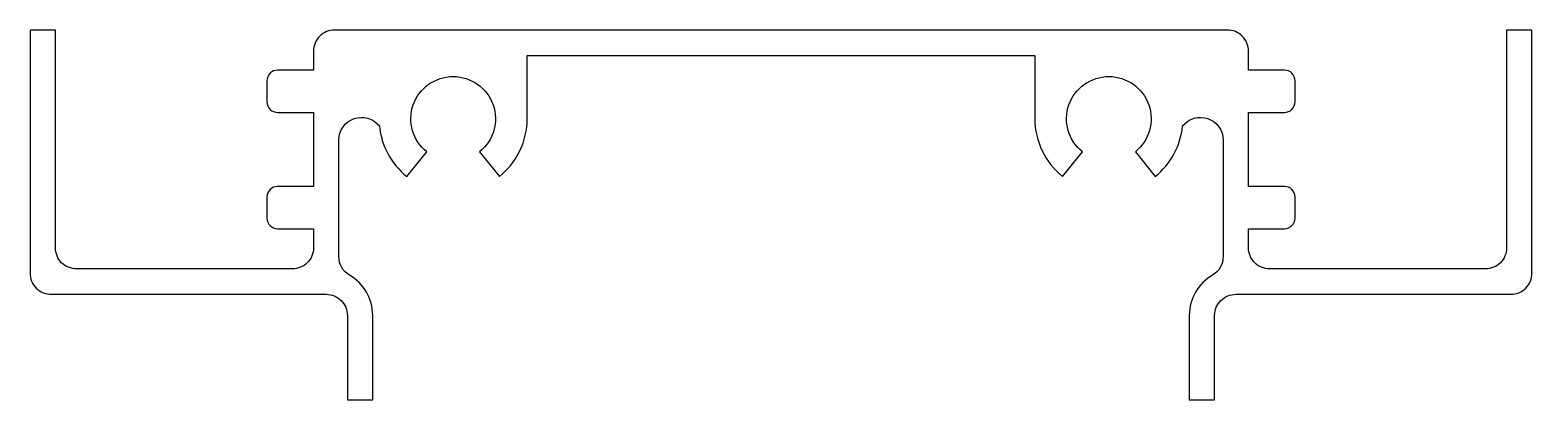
# Model space of a CAD drawing. Extents: x 115.5 to 186.5, y 200.6 to 218.1.
import ezdxf

# ---------------------------------------------------------------- set-up
doc = ezdxf.new("R2010")
doc.units = 0
doc.header["$LTSCALE"] = 15
doc.layers.get('0').update_dxf_attribs({"linetype": 'CONTINUOUS'})

msp = doc.modelspace()

# ---------------------------------------------------------------- linework, layer by layer
msp.add_lwpolyline([(127.231, 216.215, 0.414214), (126.731, 215.715), (126.731, 214.715, 0.414214), (127.231, 214.215), (128.931, 214.215), (128.931, 210.715), (127.231, 210.715, 0.414214), (126.731, 210.215), (126.731, 209.215, 0.414214), (127.231, 208.715), (128.931, 208.715), (128.931, 207.815, -0.414214), (127.931, 206.815), (117.731, 206.815, -0.414214), (116.731, 207.815), (116.731, 218.115), (115.531, 218.115), (115.531, 206.615, 0.414214), (116.531, 205.615), (129.531, 205.615, -0.414214), (130.531, 204.615), (130.531, 200.615), (131.731, 200.615), (131.731, 204.615, 0.267949), (130.631, 206.52, -0.267949), (130.131, 207.386), (130.131, 212.904, -0.713339), (132.047, 213.575, 0.20227), (133.343, 211.183), (134.281, 212.354, -2.849), (136.781, 212.354), (137.718, 211.183, 0.227735), (139.031, 213.916), (139.031, 216.916), (163.031, 216.916), (163.031, 213.916, 0.227735), (164.343, 211.183), (165.281, 212.354, -2.849), (167.781, 212.354), (168.718, 211.183, 0.20227), (170.014, 213.575, -0.713339), (171.931, 212.904), (171.931, 207.386, -0.267949), (171.431, 206.52, 0.267949), (170.331, 204.615), (170.331, 200.615), (171.531, 200.615), (171.531, 204.615, -0.414214), (172.531, 205.615), (185.531, 205.615, 0.414214), (186.531, 206.615), (186.531, 218.115), (185.331, 218.115), (185.331, 207.815, -0.414214), (184.331, 206.815), (174.131, 206.815, -0.414214), (173.131, 207.815), (173.131, 208.715), (174.831, 208.715, 0.414214), (175.331, 209.215), (175.331, 210.215, 0.414214), (174.831, 210.715), (173.131, 210.715), (173.131, 214.215), (174.831, 214.215, 0.414214), (175.331, 214.715), (175.331, 215.715, 0.414214), (174.831, 216.215), (173.131, 216.215), (173.131, 217.115, 0.414214), (172.131, 218.115), (129.931, 218.115, 0.414214), (128.931, 217.115), (128.931, 216.215)], format="xyb", close=True)

doc.saveas('drawing.dxf')
